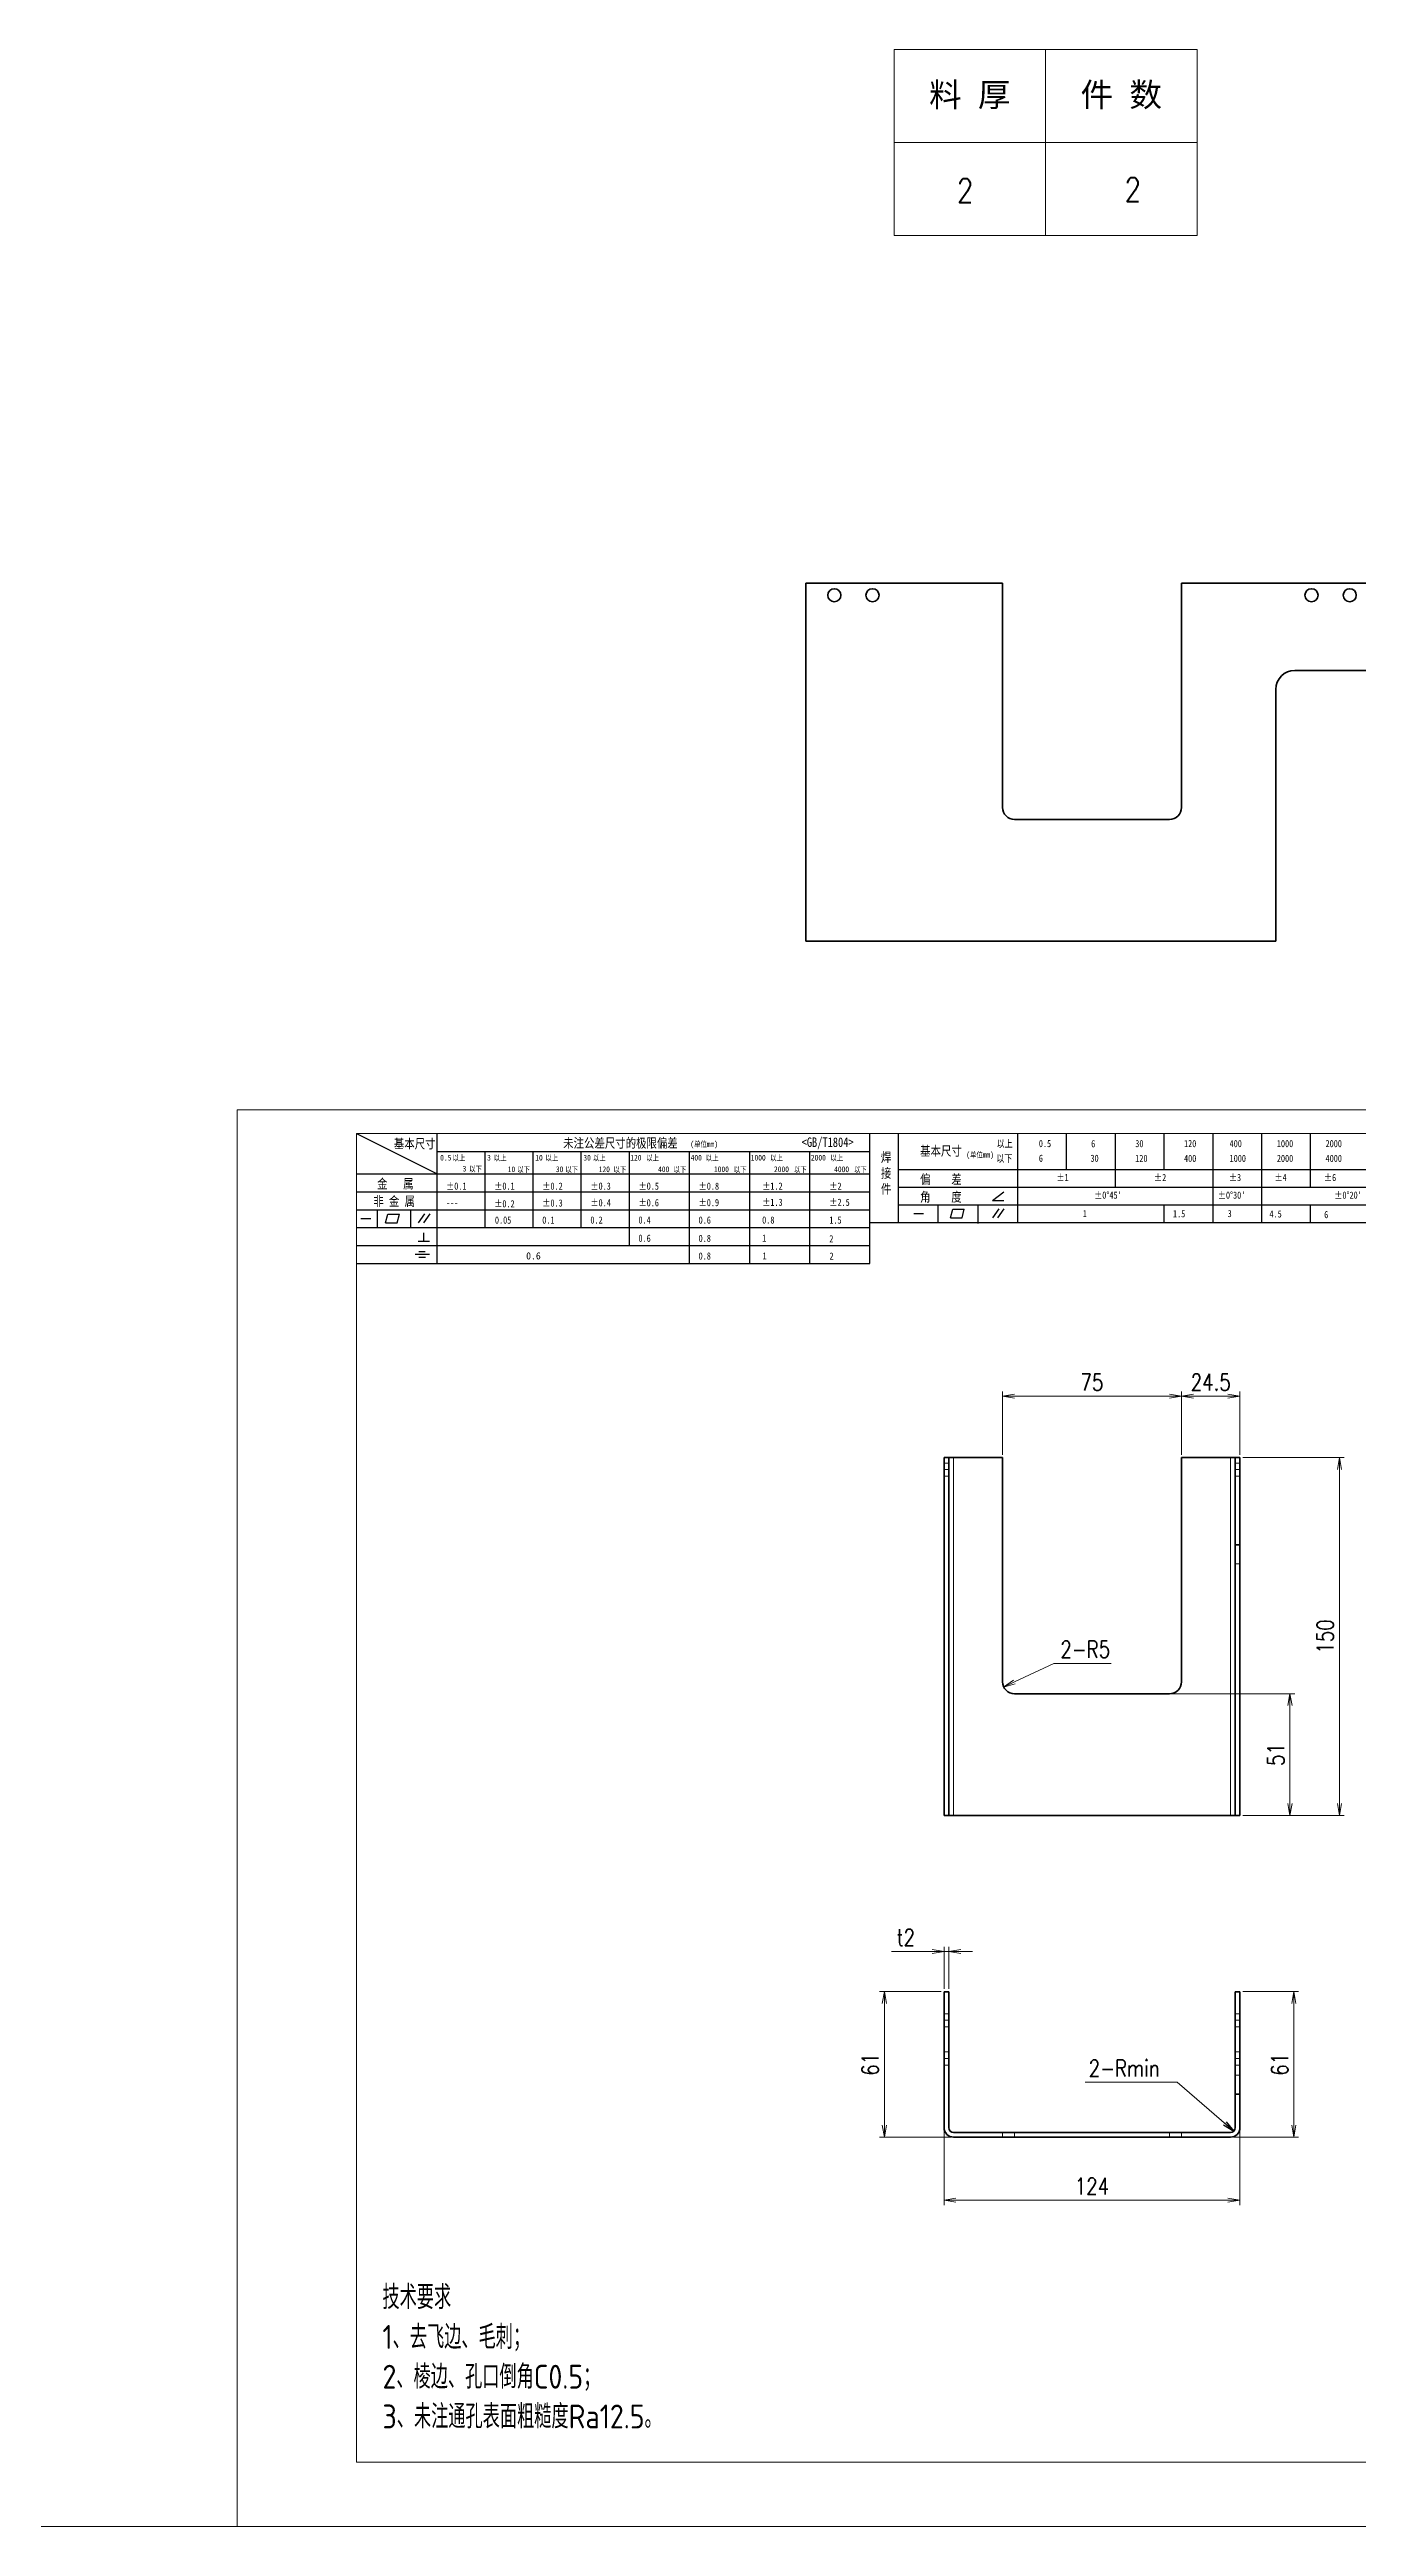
# Model space of a CAD drawing. Header units: millimetres. Extents: x 1333 to 359964, y -52803 to -5704.
# Drawn here: x 161820 to 162368, y -26402 to -25363 of the extents above; entities that cross this region are included whole.
import ezdxf
from ezdxf.enums import TextEntityAlignment as Align

# ---------------------------------------------------------------- set-up
doc = ezdxf.new("R2010")
doc.units = ezdxf.units.MM
doc.header["$LTSCALE"] = 0.5
for name, pattern in [('AM_ISO02W050x2', [3.75, 3, -0.75]), ('AM_ISO08W050x2', [9, 6, -0.75, 1.5, -0.75]), ('DASHDOT', [18.5, 12, -3, 0.5, -3]), ('DASHED', [15, 12, -3])]:
    doc.linetypes.add(name, pattern=pattern)
for name, color, linetype, lineweight in [('中心线', 2, 'AM_ISO08W050x2', 18), ('图框', 7, 'Continuous', 18), ('标注线', 3, 'Continuous', 18), ('粗实线', 7, 'Continuous', 35), ('虚线', 1, 'AM_ISO02W050x2', 18)]:
    doc.layers.add(name, color=color, linetype=linetype, lineweight=lineweight)
doc.layers.add('图\\M+19E79\\M+195B6\\M+18E9A', color=7, linetype='Continuous')
doc.layers.add('打印-禁用', color=7, linetype='Continuous', lineweight=15, plot=False)
doc.styles.add('DIM', font='romans.shx', dxfattribs={"width": 0.8, "bigfont": 'bigfont.shx'})
doc.styles.get("Standard").update_dxf_attribs({"font": 'simplex.shx'})
doc.styles.add('国标', font='simfang.ttf', dxfattribs={"width": 0.8})
doc.styles.add('机械长仿宋', font='gbenor.shx', dxfattribs={"height": 1, "bigfont": 'gbcbig.shx'})
doc.dimstyles.new('DEH 1-2$0', dxfattribs={"dimscale": 2, "dimtxt": 3.5, "dimasz": 2.5, "dimexe": 1, "dimexo": 0.625, "dimgap": 1.2, "dimtad": 1, "dimdsep": 46, "dimtxsty": 'DIM', "dimblk": 'OPEN', "dimcen": 0, "dimclrd": 8, "dimclre": 8, "dimclrt": 2, "dimazin": 2, "dimtfac": 0.5, "dimtmove": 0, "dimatfit": 3, "dimldrblk": 'OPEN', "dimfxl": 0, "dimtolj": 2, "dimlwd": 13, "dimlwe": 13, "dimarcsym": 0})
doc.dimstyles.new('DEH 1-2$4', dxfattribs={"dimscale": 2, "dimtxt": 3.5, "dimasz": 2.5, "dimexe": 1, "dimexo": 0.625, "dimgap": 1.2, "dimtad": 1, "dimtoh": 1, "dimdsep": 46, "dimtxsty": 'DIM', "dimblk": 'OPEN', "dimcen": 0, "dimclrd": 8, "dimclre": 8, "dimclrt": 2, "dimazin": 2, "dimtfac": 0.5, "dimtofl": 0, "dimtmove": 0, "dimatfit": 3, "dimldrblk": 'OPEN', "dimfxl": 0, "dimtolj": 2, "dimlwd": 18, "dimlwe": 18, "dimarcsym": 0})
doc.dimstyles.new('DEH 1-2$7', dxfattribs={"dimscale": 2, "dimtxt": 3.5, "dimasz": 2.5, "dimexe": 1, "dimexo": 0.625, "dimgap": 1.2, "dimtad": 1, "dimdsep": 46, "dimtxsty": 'DIM', "dimblk": 'OPEN', "dimcen": 0, "dimclrd": 8, "dimclre": 8, "dimclrt": 2, "dimazin": 2, "dimtfac": 0.5, "dimtmove": 0, "dimatfit": 3, "dimldrblk": 'OPEN', "dimfxl": 0, "dimtolj": 2, "dimlwd": 13, "dimlwe": 13, "dimarcsym": 0})

# ---------------------------------------------------------------- blocks, each defined once
blk = doc.blocks.new('GZDEH零件A3图框V01版')
at = {"layer": '图\\M+19E79\\M+195B6\\M+18E9A', "color": 9}
for p, q in [((2882.49, -1554.46), (2899.37, -1562.92)), ((2899.37, -1581.67), (2899.37, -1554.46)), ((2990.09, -1581.67), (2990.09, -1554.46)), ((2996.09, -1573.08), (2996.09, -1554.46)), ((3021.09, -1561.98), (3021.09, -1554.46)), ((3031.31, -1561.98), (3031.31, -1554.46)), ((3041.53, -1561.98), (3041.53, -1554.46)), ((3051.75, -1561.98), (3051.75, -1554.46)), ((3061.98, -1561.98), (3061.98, -1554.46)), ((3072.2, -1561.98), (3072.2, -1554.46)), ((3082.42, -1561.98), (3082.42, -1554.46)), ((2882.49, -1562.92), (2990.09, -1562.92)), ((2899.37, -1558.24), (2990.09, -1558.24)), ((2909.45, -1574.17), (2909.45, -1558.24)), ((2919.53, -1574.17), (2919.53, -1558.24)), ((2929.61, -1574.17), (2929.61, -1558.24)), ((2939.69, -1577.92), (2939.69, -1558.24)), ((2952.29, -1581.67), (2952.29, -1558.24)), ((2964.89, -1581.67), (2964.89, -1558.24)), ((2977.49, -1581.67), (2977.49, -1558.24)), ((2996.09, -1561.98), (3113.09, -1561.98)), ((3021.09, -1573.08), (3021.09, -1561.98)), ((3041.53, -1565.68), (3041.53, -1561.98)), ((3061.98, -1573.08), (3061.98, -1561.98)), ((3072.2, -1573.08), (3072.2, -1561.98)), ((3082.42, -1565.68), (3082.42, -1561.98)), ((2882.49, -1566.67), (2990.09, -1566.67)), ((2996.09, -1565.68), (3113.09, -1565.68)), ((3015.75, -1568.51), (3018.15, -1566.66)), ((2882.49, -1570.42), (2990.09, -1570.42)), ((2883.43, -1572.27), (2885.49, -1572.27)), ((2886.92, -1574.12), (2886.92, -1570.42)), ((2888.59, -1573.16), (2889.07, -1571.37)), ((2888.59, -1573.16), (2891, -1573.16)), ((2889.07, -1571.37), (2891.48, -1571.37)), ((2891, -1573.16), (2891.48, -1571.37)), ((2893.91, -1574.12), (2893.91, -1570.42)), ((2895.52, -1573.16), (2896.85, -1571.3)), ((2896.6, -1573.16), (2897.94, -1571.3)), ((2990.09, -1573.08), (3113.09, -1573.08)), ((2996.09, -1569.38), (3113.09, -1569.38)), ((2999.26, -1571.23), (3001.32, -1571.23)), ((3004.42, -1573.08), (3004.42, -1569.38)), ((3006.97, -1572.12), (3007.45, -1570.33)), ((3006.97, -1572.12), (3009.39, -1572.12)), ((3007.45, -1570.33), (3009.86, -1570.33)), ((3009.39, -1572.12), (3009.86, -1570.33)), ((3012.75, -1573.08), (3012.75, -1569.38)), ((3012.75, -1573.33), (3012.75, -1573.08)), ((3015.75, -1568.51), (3018.15, -1568.51)), ((3015.81, -1572.12), (3017.15, -1570.26)), ((3016.89, -1572.12), (3018.23, -1570.26)), ((3051.75, -1573.08), (3051.75, -1569.38)), ((3082.42, -1573.08), (3082.42, -1569.48)), ((2882.49, -1574.17), (2990.09, -1574.17)), ((2882.49, -1577.92), (2990.09, -1577.92)), ((2895.42, -1577.05), (2897.81, -1577.05)), ((2896.58, -1577.05), (2896.58, -1575.28)), ((2882.49, -1581.67), (2990.09, -1581.67)), ((2894.79, -1579.77), (2897.77, -1579.77)), ((2895.57, -1579.17), (2896.92, -1579.17)), ((2895.57, -1580.37), (2896.93, -1580.37))]:
    blk.add_line(p, q, dxfattribs=at)
at = {"layer": '图框', "linetype": 'Continuous'}
for p, q in [((2882.49, -1554.46), (2882.49, -1832.96)), ((3272.49, -1554.46), (2882.49, -1554.46)), ((2882.49, -1832.96), (3272.49, -1832.96))]:
    blk.add_line(p, q, dxfattribs=at)
at = {"layer": '打印-禁用', "linetype": 'Continuous'}
for p, q in [((2857.49, -1549.46), (2857.49, -1846.46)), ((3277.49, -1549.46), (2857.49, -1549.46)), ((2857.49, -1846.46), (3277.49, -1846.46))]:
    blk.add_line(p, q, dxfattribs=at)
at = {"layer": '图\\M+19E79\\M+195B6\\M+18E9A', "color": 9, "style": '国标', "width": 0.8}
for s, height, p in [('基本尺寸', 2, (2890.33, -1557.58)), ('未注公差尺寸的极限偏差', 2, (2925.81, -1557.44)), ('<GB/T1804>', 2, (2975.78, -1557.27)), ('基本尺寸', 2, (3000.6, -1559.1)), ('以上', 1.5, (3016.64, -1557.33)), ('0.5', 1.5, (3025.49, -1557.3)), ('6', 1.5, (3036.45, -1557.34)), ('30', 1.5, (3045.69, -1557.31)), ('120', 1.5, (3055.91, -1557.31)), ('400', 1.5, (3065.46, -1557.31)), ('1000', 1.5, (3075.36, -1557.31)), ('2000', 1.5, (3085.57, -1557.31)), ('30', 1.2, (2930.04, -1560.11)), ('偏    差', 2, (3000.6, -1565.04)), ('以下', 1.5, (3016.58, -1560.43)), ('6', 1.5, (3025.49, -1560.38)), ('±1', 1.5, (3029.16, -1564.42)), ('30', 1.5, (3036.31, -1560.39)), ('120', 1.5, (3045.69, -1560.41)), ('±2', 1.5, (3049.61, -1564.42)), ('400', 1.5, (3055.91, -1560.41)), ('±3', 1.5, (3065.3, -1564.42)), ('1000', 1.5, (3065.46, -1560.41)), ('±4', 1.5, (3074.85, -1564.42)), ('2000', 1.5, (3075.36, -1560.41)), ('±6', 1.5, (3085.22, -1564.42)), ('4000', 1.5, (3085.57, -1560.41)), ('非 金 属', 2, (2886.02, -1569.65)), ('金   属', 2, (2886.82, -1565.98)), ('±0.1', 1.5, (2901.27, -1566.23)), ('±0.1', 1.5, (2911.35, -1566.23)), ('±0.2', 1.5, (2921.43, -1566.23)), ('±0.3', 1.5, (2921.43, -1569.77)), ('±0.3', 1.5, (2931.51, -1566.23)), ('±0.4', 1.5, (2931.51, -1569.71)), ('±0.5', 1.5, (2941.59, -1566.23)), ('±0.6', 1.5, (2941.59, -1569.71)), ('±0.8', 1.5, (2954.19, -1566.23)), ('±0.9', 1.5, (2954.19, -1569.68)), ('±1.2', 1.5, (2967.51, -1566.23)), ('±1.3', 1.5, (2967.51, -1569.62)), ('±2', 1.5, (2981.58, -1566.23)), ('±2.5', 1.5, (2981.58, -1569.61)), ('角    度', 2, (3000.6, -1568.74)), ("±0%%D45'", 1.5, (3037.06, -1568.12)), ("±0%%D30'", 1.5, (3062.98, -1568.12)), ("±0%%D20'", 1.5, (3087.38, -1568.12)), ('---', 1.5, (2901.27, -1569.65)), ('±0.2', 1.5, (2911.35, -1569.92)), ('0.1', 1.5, (2921.43, -1573.34)), ('0.2', 1.5, (2931.51, -1573.33)), ('0.4', 1.5, (2941.59, -1573.33)), ('0.6', 1.5, (2954.19, -1573.35)), ('0.8', 1.5, (2967.51, -1573.33)), ('1.5', 1.5, (2981.58, -1573.34)), ('1', 1.5, (3034.69, -1571.98)), ('1.5', 1.5, (3053.59, -1572.01)), ('3', 1.5, (3065.05, -1571.98)), ('4.5', 1.5, (3073.82, -1572.05)), ('6', 1.5, (3085.28, -1572.19)), ('0.6', 1.5, (2941.59, -1577.14)), ('0.8', 1.5, (2954.19, -1577.17)), ('1', 1.5, (2967.51, -1577.12)), ('2', 1.5, (2981.58, -1577.26)), ('0.8', 1.5, (2954.19, -1580.87)), ('1', 1.5, (2967.59, -1580.86)), ('2', 1.5, (2981.62, -1580.89))]:
    blk.add_text(s, height=height, dxfattribs=at).set_placement(p)
at = {"layer": '图\\M+19E79\\M+195B6\\M+18E9A', "color": 9, "lineweight": 15, "style": '国标', "width": 0.8}
for s, p in [('(单位mm)', (2952.44, -1557.27)), ('0.5', (2900.03, -1560.11)), ('以上', (2902.64, -1560.16)), ('3', (2904.73, -1562.41)), ('以下', (2906.1, -1562.46)), ('3', (2909.88, -1560.11)), ('以上', (2911.25, -1560.16)), ('10', (2914.19, -1562.54)), ('以下', (2916.18, -1562.59)), ('10', (2919.96, -1560.11)), ('以上', (2922.09, -1560.16)), ('30', (2924.27, -1562.54)), ('以下', (2926.26, -1562.59)), ('以上', (2932.02, -1560.16)), ('120', (2933.26, -1562.54)), ('以下', (2936.34, -1562.59)), ('120', (2939.88, -1560.11)), ('以上', (2943.21, -1560.16)), ('400', (2945.7, -1562.54)), ('以下', (2948.94, -1562.59)), ('400', (2952.52, -1560.11)), ('以上', (2955.68, -1560.16)), ('1000', (2957.41, -1562.54)), ('以下', (2961.54, -1562.59)), ('1000', (2965.12, -1560.11)), ('以上', (2969.16, -1560.16)), ('2000', (2969.99, -1562.54)), ('以下', (2974.14, -1562.59)), ('2000', (2977.72, -1560.11)), ('以上', (2981.8, -1560.16)), ('4000', (2982.59, -1562.54)), ('以下', (2986.74, -1562.59)), ('(单位mm)', (3010.27, -1559.51))]:
    blk.add_text(s, height=1.2, dxfattribs=at).set_placement(p)
at = {"layer": '图\\M+19E79\\M+195B6\\M+18E9A', "color": 9, "lineweight": 13, "style": '国标'}
blk.add_text('0.6', height=1.5, dxfattribs=at).set_placement((2918.05, -1580.85))
at = {"layer": '图\\M+19E79\\M+195B6\\M+18E9A', "color": 9, "style": '国标'}
for s, insert, char_height, width, attachment_point in [('焊\\P接\\P件', (2992.39, -1558.41), 2, 3.1877, 1), ('0.05', (2911.51, -1573.37), 1.5, 5.1982, 7)]:
    blk.add_mtext(s, dxfattribs=dict(at, insert=insert, char_height=char_height, width=width, attachment_point=attachment_point))
blk = doc.blocks.new('DEH A3')
at = {"layer": '图框'}
blk.add_blockref('GZDEH零件A3图框V01版', (-2857.49, 1846.46), dxfattribs=at)
blk = doc.blocks.new('_Open')
at = {"color": 0, "linetype": 'ByBlock', "lineweight": -2}
for p, q in [((-1, 0.17), (0, 0)), ((-1, -0.17), (0, 0)), ((0, 0), (-1, 0))]:
    blk.add_line(p, q, dxfattribs=at)
blk = doc.blocks.new('*D59')
at = {"layer": 'Defpoints', "color": 0, "transparency": 16777216}
for p in [(162318.9, -26177.3), (162314.9, -26238.3), (162341.5, -26238.3)]:
    blk.add_point(p, dxfattribs=at)
at = {"layer": '标注线', "color": 8, "lineweight": 13, "transparency": 16777216}
for p, q in [((162320.2, -26177.3), (162343.5, -26177.3)), ((162341.5, -26182.3), (162341.5, -26233.3)), ((162316.2, -26238.3), (162343.5, -26238.3))]:
    blk.add_line(p, q, dxfattribs=at)
at = {"layer": '标注线', "color": 8, "lineweight": 13, "transparency": 16777216, "xscale": 5, "yscale": 5, "zscale": 5}
for p, rotation in [((162341.5, -26177.3), 90), ((162341.5, -26238.3), 270)]:
    blk.add_blockref('_Open', p, dxfattribs=dict(at, rotation=rotation))
at = {"layer": '标注线', "color": 2, "transparency": 16777216, "insert": (162335.6, -26207.8), "char_height": 7, "attachment_point": 5, "rotation": 90, "style": 'DIM'}
blk.add_mtext('\\A2;61', dxfattribs=at)
blk = doc.blocks.new('*D60')
at = {"layer": 'Defpoints', "color": 0, "transparency": 16777216}
for p in [(162169.9, -26177.3), (162194.9, -26177.3), (162198.9, -26238.3)]:
    blk.add_point(p, dxfattribs=at)
at = {"layer": '标注线', "color": 8, "lineweight": 13, "transparency": 16777216}
for p, q in [((162193.7, -26177.3), (162167.9, -26177.3)), ((162169.9, -26233.3), (162169.9, -26182.3)), ((162197.7, -26238.3), (162167.9, -26238.3))]:
    blk.add_line(p, q, dxfattribs=at)
at = {"layer": '标注线', "color": 8, "lineweight": 13, "transparency": 16777216, "xscale": 5, "yscale": 5, "zscale": 5}
for p, rotation in [((162169.9, -26177.3), 90), ((162169.9, -26238.3), 270)]:
    blk.add_blockref('_Open', p, dxfattribs=dict(at, rotation=rotation))
at = {"layer": '标注线', "color": 2, "transparency": 16777216, "insert": (162164, -26207.8), "char_height": 7, "attachment_point": 5, "rotation": 90, "style": 'DIM'}
blk.add_mtext('\\A2;61', dxfattribs=at)
blk = doc.blocks.new('*D61')
at = {"layer": 'Defpoints', "color": 0, "transparency": 16777216}
for p in [(162194.9, -26160.5), (162194.9, -26177.3), (162196.9, -26177.3)]:
    blk.add_point(p, dxfattribs=at)
at = {"layer": '标注线', "color": 8, "lineweight": 13, "transparency": 16777216}
for p, q in [((162194.9, -26176.1), (162194.9, -26158.5)), ((162196.9, -26176.1), (162196.9, -26158.5)), ((162189.9, -26160.5), (162172.9, -26160.5)), ((162196.9, -26160.5), (162194.9, -26160.5)), ((162201.9, -26160.5), (162206.9, -26160.5))]:
    blk.add_line(p, q, dxfattribs=at)
at = {"layer": '标注线', "color": 8, "lineweight": 13, "transparency": 16777216, "xscale": 5, "yscale": 5, "zscale": 5}
blk.add_blockref('_Open', (162194.9, -26160.5), dxfattribs=at)
at = {"layer": '标注线', "color": 8, "lineweight": 13, "transparency": 16777216, "xscale": 5, "yscale": 5, "zscale": 5, "rotation": 180}
blk.add_blockref('_Open', (162196.9, -26160.5), dxfattribs=at)
at = {"layer": '标注线', "color": 2, "transparency": 16777216, "insert": (162178.9, -26154.6), "char_height": 7, "attachment_point": 5, "style": 'DIM'}
blk.add_mtext('\\A2;t2', dxfattribs=at)
blk = doc.blocks.new('*D62')
at = {"layer": 'Defpoints', "color": 0, "transparency": 16777216}
for p in [(162194.9, -26234.3), (162318.9, -26234.3), (162318.9, -26264.8)]:
    blk.add_point(p, dxfattribs=at)
at = {"layer": '标注线', "color": 8, "lineweight": 13, "transparency": 16777216}
for p, q in [((162194.9, -26235.6), (162194.9, -26266.8)), ((162318.9, -26235.6), (162318.9, -26266.8)), ((162199.9, -26264.8), (162313.9, -26264.8))]:
    blk.add_line(p, q, dxfattribs=at)
at = {"layer": '标注线', "color": 8, "lineweight": 13, "transparency": 16777216, "xscale": 5, "yscale": 5, "zscale": 5, "rotation": 180}
blk.add_blockref('_Open', (162194.9, -26264.8), dxfattribs=at)
at = {"layer": '标注线', "color": 8, "lineweight": 13, "transparency": 16777216, "xscale": 5, "yscale": 5, "zscale": 5}
blk.add_blockref('_Open', (162318.9, -26264.8), dxfattribs=at)
at = {"layer": '标注线', "color": 2, "transparency": 16777216, "insert": (162256.9, -26258.9), "char_height": 7, "attachment_point": 5, "style": 'DIM'}
blk.add_mtext('\\A2;124', dxfattribs=at)
blk = doc.blocks.new('*D63')
at = {"layer": 'Defpoints', "color": 0, "transparency": 16777216}
for p in [(162289.4, -26052.4), (162318.9, -26103.4), (162339.9, -26103.4)]:
    blk.add_point(p, dxfattribs=at)
at = {"layer": '标注线', "color": 8, "lineweight": 13, "transparency": 16777216}
for p, q in [((162290.7, -26052.4), (162341.9, -26052.4)), ((162339.9, -26057.4), (162339.9, -26098.4)), ((162320.2, -26103.4), (162341.9, -26103.4))]:
    blk.add_line(p, q, dxfattribs=at)
at = {"layer": '标注线', "color": 8, "lineweight": 13, "transparency": 16777216, "xscale": 5, "yscale": 5, "zscale": 5}
for p, rotation in [((162339.9, -26052.4), 90), ((162339.9, -26103.4), 270)]:
    blk.add_blockref('_Open', p, dxfattribs=dict(at, rotation=rotation))
at = {"layer": '标注线', "color": 2, "transparency": 16777216, "insert": (162334, -26077.9), "char_height": 7, "attachment_point": 5, "rotation": 90, "style": 'DIM'}
blk.add_mtext('\\A2;51', dxfattribs=at)
blk = doc.blocks.new('*D64')
at = {"layer": 'Defpoints', "color": 0, "transparency": 16777216}
for p in [(162219.9, -26049.6), (162224.4, -26047.4)]:
    blk.add_point(p, dxfattribs=at)
at = {"layer": '标注线', "color": 8, "lineweight": 18, "transparency": 16777216}
for p, q in [((162240.9, -26039.7), (162224.4, -26047.4)), ((162264.9, -26039.7), (162240.9, -26039.7))]:
    blk.add_line(p, q, dxfattribs=at)
at = {"layer": '标注线', "color": 8, "lineweight": 18, "transparency": 16777216, "xscale": 5, "yscale": 5, "zscale": 5, "rotation": 205.1066493368402}
blk.add_blockref('_Open', (162219.9, -26049.6), dxfattribs=at)
at = {"layer": '标注线', "color": 2, "transparency": 16777216, "insert": (162254.1, -26033.8), "char_height": 7, "attachment_point": 5, "style": 'DIM'}
blk.add_mtext('\\A2;2-R5', dxfattribs=at)
blk = doc.blocks.new('*D65')
at = {"layer": 'Defpoints', "color": 0, "transparency": 16777216}
for p in [(162318.9, -25927.7), (162294.4, -25953.4), (162318.9, -25953.4)]:
    blk.add_point(p, dxfattribs=at)
at = {"layer": '标注线', "color": 8, "lineweight": 13, "transparency": 16777216}
for p, q in [((162294.4, -25952.2), (162294.4, -25925.7)), ((162299.4, -25927.7), (162313.9, -25927.7)), ((162318.9, -25952.2), (162318.9, -25925.7))]:
    blk.add_line(p, q, dxfattribs=at)
at = {"layer": '标注线', "color": 8, "lineweight": 13, "transparency": 16777216, "xscale": 5, "yscale": 5, "zscale": 5, "rotation": 180}
blk.add_blockref('_Open', (162294.4, -25927.7), dxfattribs=at)
at = {"layer": '标注线', "color": 8, "lineweight": 13, "transparency": 16777216, "xscale": 5, "yscale": 5, "zscale": 5}
blk.add_blockref('_Open', (162318.9, -25927.7), dxfattribs=at)
at = {"layer": '标注线', "color": 2, "transparency": 16777216, "insert": (162306.7, -25921.8), "char_height": 7, "attachment_point": 5, "style": 'DIM'}
blk.add_mtext('\\A2;24.5', dxfattribs=at)
blk = doc.blocks.new('*D66')
at = {"layer": 'Defpoints', "color": 0, "transparency": 16777216}
for p in [(162219.4, -25927.7), (162219.4, -25953.4), (162294.4, -25953.4)]:
    blk.add_point(p, dxfattribs=at)
at = {"layer": '标注线', "color": 8, "lineweight": 13, "transparency": 16777216}
for p, q in [((162219.4, -25952.2), (162219.4, -25925.7)), ((162289.4, -25927.7), (162224.4, -25927.7)), ((162294.4, -25952.2), (162294.4, -25925.7))]:
    blk.add_line(p, q, dxfattribs=at)
at = {"layer": '标注线', "color": 8, "lineweight": 13, "transparency": 16777216, "xscale": 5, "yscale": 5, "zscale": 5, "rotation": 180}
blk.add_blockref('_Open', (162219.4, -25927.7), dxfattribs=at)
at = {"layer": '标注线', "color": 8, "lineweight": 13, "transparency": 16777216, "xscale": 5, "yscale": 5, "zscale": 5}
blk.add_blockref('_Open', (162294.4, -25927.7), dxfattribs=at)
at = {"layer": '标注线', "color": 2, "transparency": 16777216, "insert": (162256.9, -25921.8), "char_height": 7, "attachment_point": 5, "style": 'DIM'}
blk.add_mtext('\\A2;75', dxfattribs=at)
blk = doc.blocks.new('*D72')
at = {"layer": 'Defpoints', "color": 0, "transparency": 16777216}
for p in [(162318.9, -25953.4), (162318.9, -26103.4), (162360.6, -26103.4)]:
    blk.add_point(p, dxfattribs=at)
at = {"layer": '标注线', "color": 8, "lineweight": 13, "transparency": 16777216}
for p, q in [((162320.2, -25953.4), (162362.6, -25953.4)), ((162360.6, -25958.4), (162360.6, -26098.4)), ((162320.2, -26103.4), (162362.6, -26103.4))]:
    blk.add_line(p, q, dxfattribs=at)
at = {"layer": '标注线', "color": 8, "lineweight": 13, "transparency": 16777216, "xscale": 5, "yscale": 5, "zscale": 5}
for p, rotation in [((162360.6, -25953.4), 90), ((162360.6, -26103.4), 270)]:
    blk.add_blockref('_Open', p, dxfattribs=dict(at, rotation=rotation))
at = {"layer": '标注线', "color": 2, "transparency": 16777216, "insert": (162354.7, -26028.4), "char_height": 7, "attachment_point": 5, "rotation": 90, "style": 'DIM'}
blk.add_mtext('\\A2;150', dxfattribs=at)
blk = doc.blocks.new('*T481')
at = {"color": 0, "linetype": 'ByBlock', "lineweight": -2, "transparency": 16777216}
for p, q in [((0, 0), (127, 0)), ((0, 0), (0, -78)), ((63.5, 0), (63.5, -78)), ((127, 0), (127, -78)), ((0, -39), (127, -39)), ((0, -78), (127, -78))]:
    blk.add_line(p, q, dxfattribs=at)
at = {"color": 0, "transparency": 16777216, "char_height": 10, "width": 60.5, "attachment_point": 5}
for s, insert in [('{\\fSimSun|b0|i0|c134|p2;料 厚}', (31.75, -19.5)), ('{\\fSimSun|b0|i0|c134|p2;件 数}', (95.25, -19.5))]:
    blk.add_mtext(s, dxfattribs=dict(at, insert=insert))
blk = doc.blocks.new('拆图参数')
blk.add_blockref('*T481', (-63.5, 78))
at = {"style": 'DIM', "width": 0.8}
blk.add_attdef('6', text='', height=10, dxfattribs=at).set_placement((-37.1, 18.9), align=Align.MIDDLE_LEFT)
blk.add_attdef('1', text='', height=10, dxfattribs=at).set_placement((36.6, 19.3), align=Align.MIDDLE_CENTER)

msp = doc.modelspace()

# ---------------------------------------------------------------- linework, layer by layer
at = {"color": 7, "lineweight": 13}
for p, q in [((162198.937, -25953.434), (162198.937, -26103.434)), ((162314.937, -26103.434), (162314.937, -25953.434))]:
    msp.add_line(p, q, dxfattribs=at)
at = {"color": 7, "lineweight": 13, "ltscale": 0.05}
for p, q in [((162318.937, -25997.934), (162316.937, -25997.934)), ((162316.937, -26212.336), (162318.937, -26212.336))]:
    msp.add_line(p, q, dxfattribs=at)
at = {"layer": '中心线', "linetype": 'DASHDOT', "lineweight": 13, "ltscale": 0.060015}
for p, q in [((162197.137, -25958.434), (162194.737, -25958.434)), ((162319.137, -25958.434), (162316.737, -25958.434)), ((162197.137, -26189.336), (162194.737, -26189.336)), ((162319.137, -26189.336), (162316.737, -26189.336)), ((162197.137, -26205.336), (162194.737, -26205.336)), ((162319.137, -26205.336), (162316.737, -26205.336))]:
    msp.add_line(p, q, dxfattribs=at)
at = {"layer": '中心线', "linetype": 'DASHDOT', "lineweight": 13, "ltscale": 0.06}
for p, q in [((162316.737, -25997.934), (162319.137, -25997.934)), ((162316.737, -26212.336), (162319.137, -26212.336))]:
    msp.add_line(p, q, dxfattribs=at)
at = {"layer": '标注线'}
msp.add_line((160574.502, -26401.55), (179981.94, -26401.55), dxfattribs=at)
at = {"layer": '粗实线', "lineweight": 35}
for p, q in [((162136.937, -25586.843), (162181.937, -25586.843)), ((162136.937, -25586.843), (162136.937, -25623.343)), ((162198.937, -25586.843), (162219.437, -25586.843)), ((162219.437, -25680.843), (162219.437, -25586.843)), ((162294.437, -25586.843), (162314.937, -25586.843)), ((162294.437, -25586.843), (162294.437, -25680.843)), ((162376.937, -25586.843), (162331.937, -25586.843)), ((162136.937, -25736.843), (162136.937, -25623.343)), ((162341.937, -25623.343), (162376.937, -25623.343)), ((162333.937, -25736.843), (162333.937, -25631.343)), ((162224.437, -25685.843), (162289.437, -25685.843)), ((162136.937, -25736.843), (162179.937, -25736.843)), ((162314.937, -25736.843), (162198.937, -25736.843)), ((162194.937, -25953.434), (162194.937, -26103.434)), ((162196.937, -26103.434), (162196.937, -25953.434)), ((162198.937, -25953.434), (162219.437, -25953.434)), ((162219.437, -26047.434), (162219.437, -25953.434)), ((162294.437, -25953.434), (162314.937, -25953.434)), ((162294.437, -25953.434), (162294.437, -26047.434)), ((162316.937, -25989.934), (162316.937, -25953.434)), ((162318.937, -25953.434), (162318.937, -25989.934)), ((162316.937, -25997.934), (162316.937, -26103.434)), ((162318.937, -26103.434), (162318.937, -25997.934)), ((162224.437, -26052.434), (162289.437, -26052.434)), ((162314.937, -26103.434), (162198.937, -26103.434)), ((162194.937, -26177.336), (162194.937, -26234.336)), ((162196.937, -26177.336), (162196.937, -26234.336)), ((162316.937, -26177.336), (162316.937, -26212.336)), ((162318.937, -26212.336), (162318.937, -26177.336)), ((162314.937, -26236.336), (162198.937, -26236.336)), ((162314.937, -26238.336), (162198.937, -26238.336))]:
    msp.add_line(p, q, dxfattribs=at)
at = {"layer": '粗实线', "lineweight": 35, "ltscale": 0.3}
for p, q in [((162181.937, -25586.843), (162193.937, -25586.843)), ((162331.937, -25586.843), (162319.937, -25586.843))]:
    msp.add_line(p, q, dxfattribs=at)
at = {"layer": '粗实线', "lineweight": 35, "ltscale": 0.1}
for p, q in [((162197.937, -25586.843), (162193.937, -25586.843)), ((162315.937, -25586.843), (162319.937, -25586.843)), ((162193.937, -25736.843), (162197.937, -25736.843)), ((162319.937, -25736.843), (162315.937, -25736.843))]:
    msp.add_line(p, q, dxfattribs=at)
at = {"layer": '粗实线', "lineweight": 35, "ltscale": 0.05}
for p, q in [((162194.937, -25586.843), (162196.937, -25586.843)), ((162196.937, -25586.843), (162198.937, -25586.843)), ((162316.937, -25586.843), (162314.937, -25586.843)), ((162316.937, -25586.843), (162318.937, -25586.843)), ((162196.937, -25736.843), (162194.937, -25736.843)), ((162196.937, -25736.843), (162198.937, -25736.843)), ((162314.937, -25736.843), (162316.937, -25736.843)), ((162316.937, -25736.843), (162318.937, -25736.843)), ((162194.937, -25953.434), (162196.937, -25953.434)), ((162196.937, -25953.434), (162198.937, -25953.434)), ((162316.937, -25953.434), (162314.937, -25953.434)), ((162316.937, -25953.434), (162318.937, -25953.434)), ((162316.937, -25989.934), (162318.937, -25989.934)), ((162196.937, -26103.434), (162194.937, -26103.434)), ((162196.937, -26103.434), (162198.937, -26103.434)), ((162314.937, -26103.434), (162316.937, -26103.434)), ((162316.937, -26103.434), (162318.937, -26103.434)), ((162196.937, -26177.336), (162194.937, -26177.336)), ((162316.937, -26177.336), (162318.937, -26177.336)), ((162316.937, -26220.336), (162318.937, -26220.336))]:
    msp.add_line(p, q, dxfattribs=at)
at = {"layer": '粗实线', "lineweight": 35, "ltscale": 0.35}
for p, q in [((162193.937, -25736.843), (162179.937, -25736.843)), ((162319.937, -25736.843), (162333.937, -25736.843)), ((162316.937, -26234.336), (162316.937, -26220.336)), ((162318.937, -26234.336), (162318.937, -26220.336))]:
    msp.add_line(p, q, dxfattribs=at)
at = {"layer": '粗实线', "lineweight": 35, "ltscale": 0.2}
for p, q in [((162316.937, -25989.934), (162316.937, -25997.934)), ((162318.937, -25997.934), (162318.937, -25989.934)), ((162316.937, -26212.336), (162316.937, -26220.336)), ((162318.937, -26220.336), (162318.937, -26212.336))]:
    msp.add_line(p, q, dxfattribs=at)
at = {"layer": '粗实线', "lineweight": 35}
for centre in [(162148.937, -25591.843), (162164.937, -25591.843), (162348.937, -25591.843), (162364.937, -25591.843)]:
    msp.add_circle(centre, 2.75, dxfattribs=at)
for centre, radius, start, end in [((162341.937, -25631.343), 8, 90, 180), ((162224.437, -25680.843), 5, 180, 270), ((162289.437, -25680.843), 5, 270, 0), ((162224.437, -26047.434), 5, 180, 270), ((162289.437, -26047.434), 5, 270, 0), ((162198.937, -26234.336), 4, 180, 270), ((162198.937, -26234.336), 2, 180, 270), ((162314.937, -26234.336), 4, 270, 0), ((162314.937, -26234.336), 2, 270, 0)]:
    msp.add_arc(centre, radius, start, end, dxfattribs=at)
at = {"layer": '虚线', "linetype": 'DASHED', "lineweight": 13, "ltscale": 0.05}
for p, q in [((162196.937, -25955.684), (162194.937, -25955.684)), ((162196.937, -25955.684), (162194.937, -25955.684)), ((162196.937, -25961.184), (162194.937, -25961.184)), ((162196.937, -25961.184), (162194.937, -25961.184)), ((162318.937, -25955.684), (162316.937, -25955.684)), ((162318.937, -25955.684), (162316.937, -25955.684)), ((162318.937, -25961.184), (162316.937, -25961.184)), ((162318.937, -25961.184), (162316.937, -25961.184)), ((162196.937, -26186.586), (162194.937, -26186.586)), ((162318.937, -26186.586), (162316.937, -26186.586)), ((162196.937, -26192.086), (162194.937, -26192.086)), ((162318.937, -26192.086), (162316.937, -26192.086)), ((162196.937, -26202.586), (162194.937, -26202.586)), ((162196.937, -26208.086), (162194.937, -26208.086)), ((162318.937, -26202.586), (162316.937, -26202.586)), ((162318.937, -26208.086), (162316.937, -26208.086)), ((162219.437, -26238.336), (162219.437, -26236.336)), ((162224.437, -26238.336), (162224.437, -26236.336)), ((162289.437, -26238.336), (162289.437, -26236.336)), ((162294.437, -26238.336), (162294.437, -26236.336))]:
    msp.add_line(p, q, dxfattribs=at)
at = {"layer": '虚线', "linetype": 'DASHED', "lineweight": 13}
for p, q in [((162198.937, -26103.434), (162198.937, -25953.434)), ((162314.937, -26103.434), (162314.937, -25953.434))]:
    msp.add_line(p, q, dxfattribs=at)

# ---------------------------------------------------------------- block references
at = {"layer": '图框', "xscale": 2, "yscale": 2, "zscale": 2}
msp.add_blockref('DEH A3', (161898.657, -26401.55), dxfattribs=at)
at = {"layer": '标注线'}
msp.add_blockref('拆图参数', (162237.444, -25441.05), dxfattribs=at).add_auto_attribs({'1': '2', '6': '2'})

# ---------------------------------------------------------------- texts
at = {"layer": '标注线', "color": 2, "insert": (162285.285, -26212.937), "char_height": 7, "attachment_point": 9, "style": 'DIM'}
msp.add_mtext('\\A2;2-Rmin', dxfattribs=at)
at = {"layer": '标注线', "color": 2, "insert": (161959.566, -26360.437), "char_height": 10, "width": 229.64922, "attachment_point": 7, "style": '机械长仿宋'}
msp.add_mtext('\\A2;技术要求\\P1、去飞边、毛刺；\\P2、棱边、孔口倒角C0.5；\\P3、未注通孔表面粗糙度Ra12.5。', dxfattribs=at)

# ---------------------------------------------------------------- dimensions: what is measured, and where the dimension line sits
at = {"layer": '标注线'}
for base, p1, p2, picture, middle in [((162219.437, -25927.7), (162294.437, -25953.434), (162219.437, -25953.434), '*D66', (162256.937, -25921.8)), ((162318.937, -25927.7), (162294.437, -25953.434), (162318.937, -25953.434), '*D65', (162306.687, -25921.8)), ((162318.937, -26264.786), (162194.937, -26234.336), (162318.937, -26234.336), '*D62', (162256.937, -26258.886))]:
    dim = msp.add_linear_dim(base=base, p1=p1, p2=p2, dimstyle='DEH 1-2$0', dxfattribs=at)
    dim.commit()
    dim.dimension.update_dxf_attribs({"geometry": picture, "text_midpoint": middle})
for base, p1, p2, picture, middle in [((162360.55, -26103.434), (162318.937, -25953.434), (162318.937, -26103.434), '*D72', (162354.65, -26028.434)), ((162339.884, -26103.434), (162289.437, -26052.434), (162318.937, -26103.434), '*D63', (162333.984, -26077.934)), ((162169.921, -26177.336), (162198.937, -26238.336), (162194.937, -26177.336), '*D60', (162164.021, -26207.836)), ((162341.469, -26238.336), (162318.937, -26177.336), (162314.937, -26238.336), '*D59', (162335.569, -26207.836))]:
    dim = msp.add_linear_dim(base=base, p1=p1, p2=p2, angle=90, dimstyle='DEH 1-2$0', dxfattribs=at)
    dim.commit()
    dim.dimension.update_dxf_attribs({"geometry": picture, "text_midpoint": middle})
dim = msp.add_radius_dim(center=(162224.437, -26047.434), mpoint=(162219.909, -26049.556), text='2-<>', dimstyle='DEH 1-2$4', dxfattribs=at)
dim.commit()
dim.dimension.update_dxf_attribs({"geometry": '*D64', "text_midpoint": (162254.118, -26039.712), "dimtype": 164})
dim = msp.add_linear_dim(base=(162194.937, -26160.479), p1=(162196.937, -26177.336), p2=(162194.937, -26177.336), text='t<>', dimstyle='DEH 1-2$0', dxfattribs=at)
dim.commit()
dim.dimension.update_dxf_attribs({"geometry": '*D61', "text_midpoint": (162178.937, -26154.579)})

# ---------------------------------------------------------------- leaders
at = {"layer": '标注线', "annotation_type": 0, "has_hookline": 1, "hookline_direction": 1, "text_width": 31.2}
msp.add_leader([(162316.351, -26235.75), (162292.685, -26215.337), (162287.685, -26215.337)], dimstyle='DEH 1-2$7', override={"dimgap": 1.2, "dimtad": 1}, dxfattribs=at)

doc.saveas('drawing.dxf')
